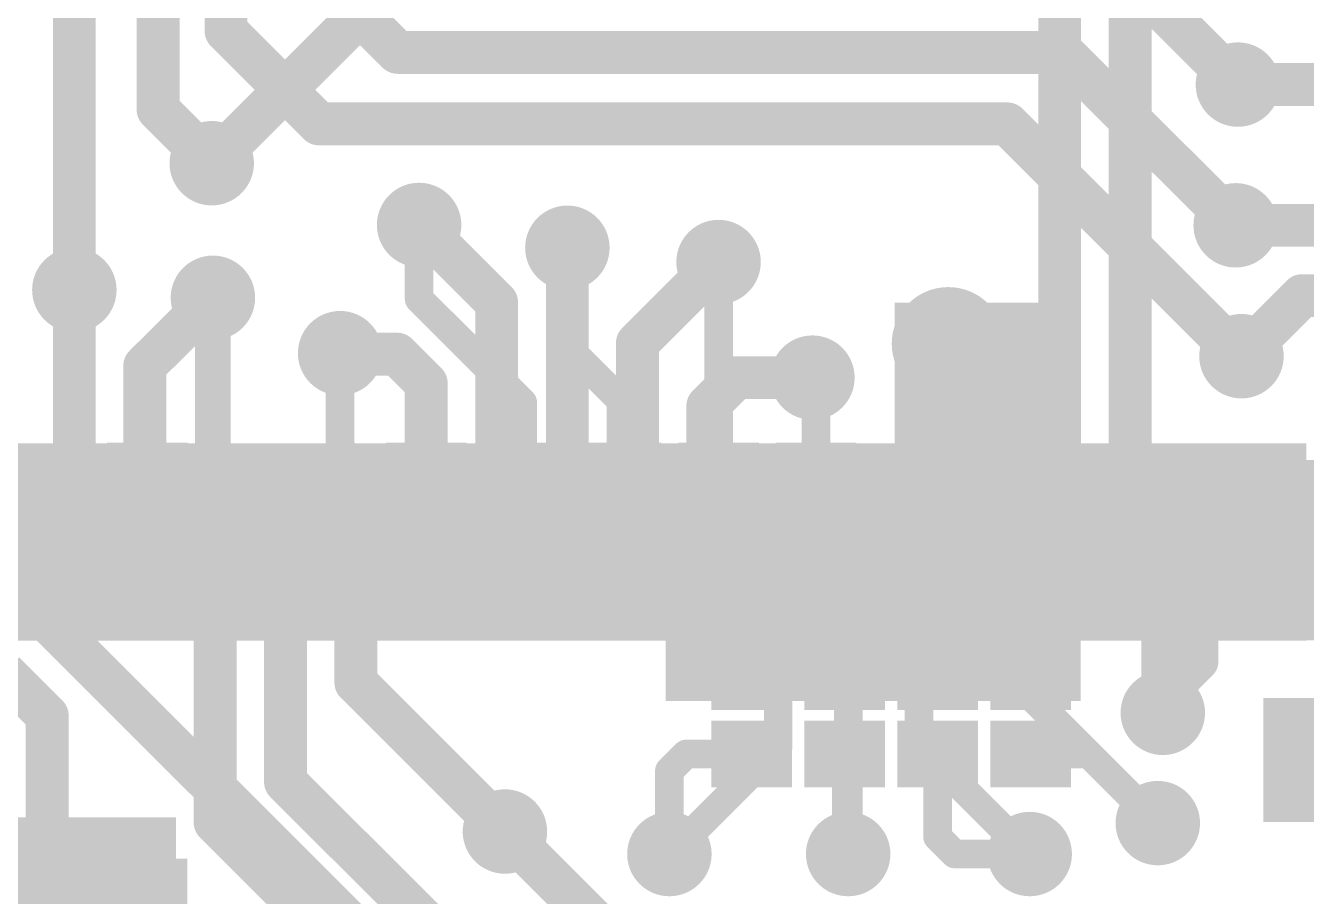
# Model space of a CAD drawing. Header units: millimetres. Extents: x -1.41 to 1.35, y -0.13 to 2.68.
# Drawn here: x -0.1061 to 0.2522, y 0.7319 to 0.9755 of the extents above; entities that cross this region are included whole.
import ezdxf

# ---------------------------------------------------------------- set-up
doc = ezdxf.new("R2010")
doc.units = ezdxf.units.MM
doc.header["$MEASUREMENT"] = 0
for name, color, linetype in [('BottomLayer', 5, 'Continuous'), ('BottomPaste', 16, 'Continuous'), ('BottomSolder', 6, 'Continuous'), ('Mechanical2', 216, 'Continuous'), ('TopLayer', 1, 'Continuous'), ('TopPaste', 8, 'Continuous'), ('TopSolder', 216, 'Continuous'), ('ViaHoleLayer', 16, 'Continuous')]:
    doc.layers.add(name, color=color, linetype=linetype)

# ---------------------------------------------------------------- blocks, each defined once
blk = doc.blocks.new('LQFP_100_6')
at = {"layer": 'TopLayer'}
for points in [[(-0.0925197, -0.28149605), (-0.0925197, -0.32874015), (-0.1043307, -0.32874015), (-0.1043307, -0.28149605)], [(-0.0728347, -0.28149605), (-0.0728347, -0.32874015), (-0.0846457, -0.32874015), (-0.0846457, -0.28149605)], [(-0.0531496, -0.28149605), (-0.0531496, -0.32874015), (-0.0649606, -0.32874015), (-0.0649606, -0.28149605)], [(-0.0334646, -0.28149605), (-0.0334646, -0.32874015), (-0.04527560000000001, -0.32874015), (-0.04527559999999999, -0.28149605)], [(-0.01377959999999999, -0.28149605), (-0.01377960000000001, -0.32874015), (-0.02559060000000001, -0.32874015), (-0.02559059999999999, -0.28149605)], [(0.005905500000000004, -0.28149605), (0.005905499999999996, -0.32874015), (-0.005905500000000004, -0.32874015), (-0.005905499999999996, -0.28149605)], [(0.02559050000000001, -0.28149605), (0.0255905, -0.32874015), (0.01377949999999999, -0.32874015), (0.01377950000000001, -0.28149605)], [(0.04527560000000001, -0.28149605), (0.04527559999999999, -0.32874015), (0.0334646, -0.32874015), (0.0334646, -0.28149605)], [(0.0649606, -0.28149605), (0.0649606, -0.32874015), (0.0531496, -0.32874015), (0.0531496, -0.28149605)], [(0.0846456, -0.28149605), (0.0846456, -0.32874015), (0.0728346, -0.32874015), (0.0728346, -0.28149605)], [(0.1043307, -0.28149605), (0.1043307, -0.32874015), (0.0925197, -0.32874015), (0.0925197, -0.28149605)], [(0.1240157, -0.28149605), (0.1240157, -0.32874015), (0.1122047, -0.32874015), (0.1122047, -0.28149605)], [(0.1437008, -0.28149605), (0.1437008, -0.32874015), (0.1318898, -0.32874015), (0.1318898, -0.28149605)], [(0.1633858, -0.28149605), (0.1633858, -0.32874015), (0.1515748, -0.32874015), (0.1515748, -0.28149605)], [(0.1830708, -0.28149605), (0.1830708, -0.32874015), (0.1712598, -0.32874015), (0.1712598, -0.28149605)], [(0.2027558, -0.28149605), (0.2027558, -0.32874015), (0.1909448, -0.32874015), (0.1909448, -0.28149605)], [(0.2224409, -0.28149605), (0.2224409, -0.32874015), (0.2106299, -0.32874015), (0.2106299, -0.28149605)], [(0.242126, -0.28149605), (0.242126, -0.32874015), (0.230315, -0.32874015), (0.230315, -0.28149605)]]:
    blk.add_hatch(color=1, dxfattribs=at).paths.add_polyline_path(points)
at = {"layer": 'TopPaste'}
for points in [[(-0.0925197, -0.28149605), (-0.0925197, -0.32874015), (-0.1043307, -0.32874015), (-0.1043307, -0.28149605)], [(-0.0728347, -0.28149605), (-0.0728347, -0.32874015), (-0.0846457, -0.32874015), (-0.0846457, -0.28149605)], [(-0.0531496, -0.28149605), (-0.0531496, -0.32874015), (-0.0649606, -0.32874015), (-0.0649606, -0.28149605)], [(-0.0334646, -0.28149605), (-0.0334646, -0.32874015), (-0.04527560000000001, -0.32874015), (-0.04527559999999999, -0.28149605)], [(-0.01377959999999999, -0.28149605), (-0.01377960000000001, -0.32874015), (-0.02559060000000001, -0.32874015), (-0.02559059999999999, -0.28149605)], [(0.005905500000000004, -0.28149605), (0.005905499999999996, -0.32874015), (-0.005905500000000004, -0.32874015), (-0.005905499999999996, -0.28149605)], [(0.02559050000000001, -0.28149605), (0.0255905, -0.32874015), (0.01377949999999999, -0.32874015), (0.01377950000000001, -0.28149605)], [(0.04527560000000001, -0.28149605), (0.04527559999999999, -0.32874015), (0.0334646, -0.32874015), (0.0334646, -0.28149605)], [(0.0649606, -0.28149605), (0.0649606, -0.32874015), (0.0531496, -0.32874015), (0.0531496, -0.28149605)], [(0.0846456, -0.28149605), (0.0846456, -0.32874015), (0.0728346, -0.32874015), (0.0728346, -0.28149605)], [(0.1043307, -0.28149605), (0.1043307, -0.32874015), (0.0925197, -0.32874015), (0.0925197, -0.28149605)], [(0.1240157, -0.28149605), (0.1240157, -0.32874015), (0.1122047, -0.32874015), (0.1122047, -0.28149605)], [(0.1437008, -0.28149605), (0.1437008, -0.32874015), (0.1318898, -0.32874015), (0.1318898, -0.28149605)], [(0.1633858, -0.28149605), (0.1633858, -0.32874015), (0.1515748, -0.32874015), (0.1515748, -0.28149605)], [(0.1830708, -0.28149605), (0.1830708, -0.32874015), (0.1712598, -0.32874015), (0.1712598, -0.28149605)], [(0.2027558, -0.28149605), (0.2027558, -0.32874015), (0.1909448, -0.32874015), (0.1909448, -0.28149605)], [(0.2224409, -0.28149605), (0.2224409, -0.32874015), (0.2106299, -0.32874015), (0.2106299, -0.28149605)], [(0.242126, -0.28149605), (0.242126, -0.32874015), (0.230315, -0.32874015), (0.230315, -0.28149605)]]:
    blk.add_hatch(color=8, dxfattribs=at).paths.add_polyline_path(points)
at = {"layer": 'TopSolder'}
for points in [[(-0.1082048, -0.27749605), (-0.1082048, -0.33274015), (-0.1280158, -0.33274015), (-0.1280158, -0.27749605)], [(-0.0885197, -0.27749605), (-0.0885197, -0.33274015), (-0.1083307, -0.33274015), (-0.1083307, -0.27749605)], [(-0.0688347, -0.27749605), (-0.0688347, -0.33274015), (-0.0886457, -0.33274015), (-0.0886457, -0.27749605)], [(-0.04914959999999999, -0.27749605), (-0.04914960000000001, -0.33274015), (-0.0689606, -0.33274015), (-0.0689606, -0.27749605)], [(-0.02946459999999999, -0.27749605), (-0.02946460000000001, -0.33274015), (-0.0492756, -0.33274015), (-0.0492756, -0.27749605)], [(-0.009779599999999996, -0.27749605), (-0.009779600000000005, -0.33274015), (-0.02959060000000001, -0.33274015), (-0.02959059999999999, -0.27749605)], [(0.009905500000000005, -0.27749605), (0.009905499999999996, -0.33274015), (-0.009905500000000005, -0.33274015), (-0.009905499999999996, -0.27749605)], [(0.02959050000000001, -0.27749605), (0.0295905, -0.33274015), (0.009779499999999995, -0.33274015), (0.009779500000000005, -0.27749605)], [(0.0492756, -0.27749605), (0.0492756, -0.33274015), (0.02946459999999999, -0.33274015), (0.02946460000000001, -0.27749605)], [(0.0689606, -0.27749605), (0.0689606, -0.33274015), (0.04914959999999999, -0.33274015), (0.04914960000000001, -0.27749605)], [(0.0886456, -0.27749605), (0.0886456, -0.33274015), (0.0688346, -0.33274015), (0.0688346, -0.27749605)], [(0.1083307, -0.27749605), (0.1083307, -0.33274015), (0.0885197, -0.33274015), (0.0885197, -0.27749605)], [(0.1280157, -0.27749605), (0.1280157, -0.33274015), (0.1082047, -0.33274015), (0.1082047, -0.27749605)], [(0.1477008, -0.27749605), (0.1477008, -0.33274015), (0.1278898, -0.33274015), (0.1278898, -0.27749605)], [(0.1673858, -0.27749605), (0.1673858, -0.33274015), (0.1475748, -0.33274015), (0.1475748, -0.27749605)], [(0.1870708, -0.27749605), (0.1870708, -0.33274015), (0.1672598, -0.33274015), (0.1672598, -0.27749605)], [(0.2067558, -0.27749605), (0.2067558, -0.33274015), (0.1869448, -0.33274015), (0.1869448, -0.27749605)], [(0.2264409, -0.27749605), (0.2264409, -0.33274015), (0.2066299, -0.33274015), (0.2066299, -0.27749605)], [(0.246126, -0.27749605), (0.246126, -0.33274015), (0.226315, -0.33274015), (0.226315, -0.27749605)]]:
    blk.add_hatch(color=216, dxfattribs=at).paths.add_polyline_path(points)
blk = doc.blocks.new('CAP_CASE_A_B_9')
at = {"layer": 'BottomLayer'}
for points in [[(-0.07421255, 0.0234252), (-0.03248025, 0.0234252), (-0.03248025, -0.0234252), (-0.07421255, -0.0234252)], [(-0.07421255, 0.0234252), (-0.03248025, 0.0234252), (-0.03248025, -0.0234252), (-0.07421255, -0.0234252)], [(0.03248035, 0.0234252), (0.07421265, 0.0234252), (0.07421265, -0.0234252), (0.03248035, -0.0234252)]]:
    blk.add_hatch(color=5, dxfattribs=at).paths.add_polyline_path(points)
at = {"layer": 'BottomPaste'}
for points in [[(-0.07421255, 0.0234252), (-0.03248025, 0.0234252), (-0.03248025, -0.0234252), (-0.07421255, -0.0234252)], [(-0.07421255, 0.0234252), (-0.03248025, 0.0234252), (-0.03248025, -0.0234252), (-0.07421255, -0.0234252)], [(0.03248035, 0.0234252), (0.07421265, 0.0234252), (0.07421265, -0.0234252), (0.03248035, -0.0234252)]]:
    blk.add_hatch(color=16, dxfattribs=at).paths.add_polyline_path(points)
at = {"layer": 'BottomSolder'}
for points in [[(-0.07821255, 0.0274252), (-0.02848025, 0.0274252), (-0.02848025, -0.0274252), (-0.07821255, -0.0274252)], [(-0.07821255, 0.0274252), (-0.02848025, 0.0274252), (-0.02848025, -0.0274252), (-0.07821255, -0.0274252)], [(0.02848035, 0.0274252), (0.07821265, 0.0274252), (0.07821265, -0.0274252), (0.02848035, -0.0274252)]]:
    blk.add_hatch(color=6, dxfattribs=at).paths.add_polyline_path(points)
blk = doc.blocks.new('R___0201_B_25')
at = {"layer": 'BottomLayer'}
for points in [[(-0.01614165, 0.00728345), (-0.00551175, 0.00728345), (-0.00551175, -0.00728345), (-0.01614165, -0.00728345)], [(0.00551185, 0.00728345), (0.01614175, 0.00728345), (0.01614175, -0.00728345), (0.00551185, -0.00728345)]]:
    blk.add_hatch(color=5, dxfattribs=at).paths.add_polyline_path(points)
at = {"layer": 'BottomPaste'}
for points in [[(-0.01614165, 0.00728345), (-0.00551175, 0.00728345), (-0.00551175, -0.00728345), (-0.01614165, -0.00728345)], [(0.00551185, 0.00728345), (0.01614175, 0.00728345), (0.01614175, -0.00728345), (0.00551185, -0.00728345)]]:
    blk.add_hatch(color=16, dxfattribs=at).paths.add_polyline_path(points)
at = {"layer": 'BottomSolder'}
for points in [[(-0.02014165, 0.01128345), (-0.00151175, 0.01128345), (-0.00151175, -0.01128345), (-0.02014165, -0.01128345)], [(0.00151185, 0.01128345), (0.02014175, 0.01128345), (0.02014175, -0.01128345), (0.00151185, -0.01128345)]]:
    blk.add_hatch(color=6, dxfattribs=at).paths.add_polyline_path(points)
blk = doc.blocks.new('R___0201_B_27')
at = {"layer": 'BottomLayer'}
for points in [[(-0.01614165, 0.00728345), (-0.00551175, 0.00728345), (-0.00551175, -0.00728345), (-0.01614165, -0.00728345)], [(0.00551185, 0.00728345), (0.01614175, 0.00728345), (0.01614175, -0.00728345), (0.00551185, -0.00728345)]]:
    blk.add_hatch(color=5, dxfattribs=at).paths.add_polyline_path(points)
at = {"layer": 'BottomPaste'}
for points in [[(-0.01614165, 0.00728345), (-0.00551175, 0.00728345), (-0.00551175, -0.00728345), (-0.01614165, -0.00728345)], [(0.00551185, 0.00728345), (0.01614175, 0.00728345), (0.01614175, -0.00728345), (0.00551185, -0.00728345)]]:
    blk.add_hatch(color=16, dxfattribs=at).paths.add_polyline_path(points)
at = {"layer": 'BottomSolder'}
for points in [[(-0.02014165, 0.01128345), (-0.00151175, 0.01128345), (-0.00151175, -0.01128345), (-0.02014165, -0.01128345)], [(0.00151185, 0.01128345), (0.02014175, 0.01128345), (0.02014175, -0.01128345), (0.00151185, -0.01128345)]]:
    blk.add_hatch(color=6, dxfattribs=at).paths.add_polyline_path(points)
blk = doc.blocks.new('R___0201_B_29')
at = {"layer": 'BottomLayer'}
for points in [[(-0.01614165, 0.00728345), (-0.00551175, 0.00728345), (-0.00551175, -0.00728345), (-0.01614165, -0.00728345)], [(0.00551185, 0.00728345), (0.01614175, 0.00728345), (0.01614175, -0.00728345), (0.00551185, -0.00728345)]]:
    blk.add_hatch(color=5, dxfattribs=at).paths.add_polyline_path(points)
at = {"layer": 'BottomPaste'}
for points in [[(-0.01614165, 0.00728345), (-0.00551175, 0.00728345), (-0.00551175, -0.00728345), (-0.01614165, -0.00728345)], [(0.00551185, 0.00728345), (0.01614175, 0.00728345), (0.01614175, -0.00728345), (0.00551185, -0.00728345)]]:
    blk.add_hatch(color=16, dxfattribs=at).paths.add_polyline_path(points)
at = {"layer": 'BottomSolder'}
for points in [[(-0.02014165, 0.01128345), (-0.00151175, 0.01128345), (-0.00151175, -0.01128345), (-0.02014165, -0.01128345)], [(0.00151185, 0.01128345), (0.02014175, 0.01128345), (0.02014175, -0.01128345), (0.00151185, -0.01128345)]]:
    blk.add_hatch(color=6, dxfattribs=at).paths.add_polyline_path(points)
blk = doc.blocks.new('R___0201_B_30')
at = {"layer": 'BottomLayer'}
for points in [[(-0.01614165, 0.00728345), (-0.00551175, 0.00728345), (-0.00551175, -0.00728345), (-0.01614165, -0.00728345)], [(0.00551185, 0.00728345), (0.01614175, 0.00728345), (0.01614175, -0.00728345), (0.00551185, -0.00728345)]]:
    blk.add_hatch(color=5, dxfattribs=at).paths.add_polyline_path(points)
at = {"layer": 'BottomPaste'}
for points in [[(-0.01614165, 0.00728345), (-0.00551175, 0.00728345), (-0.00551175, -0.00728345), (-0.01614165, -0.00728345)], [(0.00551185, 0.00728345), (0.01614175, 0.00728345), (0.01614175, -0.00728345), (0.00551185, -0.00728345)]]:
    blk.add_hatch(color=16, dxfattribs=at).paths.add_polyline_path(points)
at = {"layer": 'BottomSolder'}
for points in [[(-0.02014165, 0.01128345), (-0.00151175, 0.01128345), (-0.00151175, -0.01128345), (-0.02014165, -0.01128345)], [(0.00151185, 0.01128345), (0.02014175, 0.01128345), (0.02014175, -0.01128345), (0.00151185, -0.01128345)]]:
    blk.add_hatch(color=6, dxfattribs=at).paths.add_polyline_path(points)
blk = doc.blocks.new('R___0201_B_31')
at = {"layer": 'BottomLayer'}
for points in [[(-0.01614165, 0.00728345), (-0.00551175, 0.00728345), (-0.00551175, -0.00728345), (-0.01614165, -0.00728345)], [(0.00551185, 0.00728345), (0.01614175, 0.00728345), (0.01614175, -0.00728345), (0.00551185, -0.00728345)]]:
    blk.add_hatch(color=5, dxfattribs=at).paths.add_polyline_path(points)
at = {"layer": 'BottomPaste'}
for points in [[(-0.01614165, 0.00728345), (-0.00551175, 0.00728345), (-0.00551175, -0.00728345), (-0.01614165, -0.00728345)], [(0.00551185, 0.00728345), (0.01614175, 0.00728345), (0.01614175, -0.00728345), (0.00551185, -0.00728345)]]:
    blk.add_hatch(color=16, dxfattribs=at).paths.add_polyline_path(points)
at = {"layer": 'BottomSolder'}
for points in [[(-0.02014165, 0.01128345), (-0.00151175, 0.01128345), (-0.00151175, -0.01128345), (-0.02014165, -0.01128345)], [(0.00151185, 0.01128345), (0.02014175, 0.01128345), (0.02014175, -0.01128345), (0.00151185, -0.01128345)]]:
    blk.add_hatch(color=6, dxfattribs=at).paths.add_polyline_path(points)
blk = doc.blocks.new('R___0201_B_33')
at = {"layer": 'BottomLayer'}
for points in [[(-0.01614165, 0.00728345), (-0.00551175, 0.00728345), (-0.00551175, -0.00728345), (-0.01614165, -0.00728345)], [(0.00551185, 0.00728345), (0.01614175, 0.00728345), (0.01614175, -0.00728345), (0.00551185, -0.00728345)]]:
    blk.add_hatch(color=5, dxfattribs=at).paths.add_polyline_path(points)
at = {"layer": 'BottomPaste'}
for points in [[(-0.01614165, 0.00728345), (-0.00551175, 0.00728345), (-0.00551175, -0.00728345), (-0.01614165, -0.00728345)], [(0.00551185, 0.00728345), (0.01614175, 0.00728345), (0.01614175, -0.00728345), (0.00551185, -0.00728345)]]:
    blk.add_hatch(color=16, dxfattribs=at).paths.add_polyline_path(points)
at = {"layer": 'BottomSolder'}
for points in [[(-0.02014165, 0.01128345), (-0.00151175, 0.01128345), (-0.00151175, -0.01128345), (-0.02014165, -0.01128345)], [(0.00151185, 0.01128345), (0.02014175, 0.01128345), (0.02014175, -0.01128345), (0.00151185, -0.01128345)]]:
    blk.add_hatch(color=6, dxfattribs=at).paths.add_polyline_path(points)
blk = doc.blocks.new('R___0201_B_34')
at = {"layer": 'BottomLayer'}
for points in [[(-0.01614165, 0.00728345), (-0.00551175, 0.00728345), (-0.00551175, -0.00728345), (-0.01614165, -0.00728345)], [(0.00551185, 0.00728345), (0.01614175, 0.00728345), (0.01614175, -0.00728345), (0.00551185, -0.00728345)]]:
    blk.add_hatch(color=5, dxfattribs=at).paths.add_polyline_path(points)
at = {"layer": 'BottomPaste'}
for points in [[(-0.01614165, 0.00728345), (-0.00551175, 0.00728345), (-0.00551175, -0.00728345), (-0.01614165, -0.00728345)], [(0.00551185, 0.00728345), (0.01614175, 0.00728345), (0.01614175, -0.00728345), (0.00551185, -0.00728345)]]:
    blk.add_hatch(color=16, dxfattribs=at).paths.add_polyline_path(points)
at = {"layer": 'BottomSolder'}
for points in [[(-0.02014165, 0.01128345), (-0.00151175, 0.01128345), (-0.00151175, -0.01128345), (-0.02014165, -0.01128345)], [(0.00151185, 0.01128345), (0.02014175, 0.01128345), (0.02014175, -0.01128345), (0.00151185, -0.01128345)]]:
    blk.add_hatch(color=6, dxfattribs=at).paths.add_polyline_path(points)
blk = doc.blocks.new('R___0201_B_36')
at = {"layer": 'BottomLayer'}
for points in [[(-0.01614165, 0.00728345), (-0.00551175, 0.00728345), (-0.00551175, -0.00728345), (-0.01614165, -0.00728345)], [(0.00551185, 0.00728345), (0.01614175, 0.00728345), (0.01614175, -0.00728345), (0.00551185, -0.00728345)]]:
    blk.add_hatch(color=5, dxfattribs=at).paths.add_polyline_path(points)
at = {"layer": 'BottomPaste'}
for points in [[(-0.01614165, 0.00728345), (-0.00551175, 0.00728345), (-0.00551175, -0.00728345), (-0.01614165, -0.00728345)], [(0.00551185, 0.00728345), (0.01614175, 0.00728345), (0.01614175, -0.00728345), (0.00551185, -0.00728345)]]:
    blk.add_hatch(color=16, dxfattribs=at).paths.add_polyline_path(points)
at = {"layer": 'BottomSolder'}
for points in [[(-0.02014165, 0.01128345), (-0.00151175, 0.01128345), (-0.00151175, -0.01128345), (-0.02014165, -0.01128345)], [(0.00151185, 0.01128345), (0.02014175, 0.01128345), (0.02014175, -0.01128345), (0.00151185, -0.01128345)]]:
    blk.add_hatch(color=6, dxfattribs=at).paths.add_polyline_path(points)
blk = doc.blocks.new('R___0201_B_38')
at = {"layer": 'BottomLayer'}
for points in [[(-0.01614165, 0.00728345), (-0.00551175, 0.00728345), (-0.00551175, -0.00728345), (-0.01614165, -0.00728345)], [(0.00551185, 0.00728345), (0.01614175, 0.00728345), (0.01614175, -0.00728345), (0.00551185, -0.00728345)]]:
    blk.add_hatch(color=5, dxfattribs=at).paths.add_polyline_path(points)
at = {"layer": 'BottomPaste'}
for points in [[(-0.01614165, 0.00728345), (-0.00551175, 0.00728345), (-0.00551175, -0.00728345), (-0.01614165, -0.00728345)], [(0.00551185, 0.00728345), (0.01614175, 0.00728345), (0.01614175, -0.00728345), (0.00551185, -0.00728345)]]:
    blk.add_hatch(color=16, dxfattribs=at).paths.add_polyline_path(points)
at = {"layer": 'BottomSolder'}
for points in [[(-0.02014165, 0.01128345), (-0.00151175, 0.01128345), (-0.00151175, -0.01128345), (-0.02014165, -0.01128345)], [(0.00151185, 0.01128345), (0.02014175, 0.01128345), (0.02014175, -0.01128345), (0.00151185, -0.01128345)]]:
    blk.add_hatch(color=6, dxfattribs=at).paths.add_polyline_path(points)
blk = doc.blocks.new('R___0201_B_54')
at = {"layer": 'BottomLayer'}
for points in [[(-0.01614165, 0.00728345), (-0.00551175, 0.00728345), (-0.00551175, -0.00728345), (-0.01614165, -0.00728345)], [(0.00551185, 0.00728345), (0.01614175, 0.00728345), (0.01614175, -0.00728345), (0.00551185, -0.00728345)]]:
    blk.add_hatch(color=5, dxfattribs=at).paths.add_polyline_path(points)
at = {"layer": 'BottomPaste'}
for points in [[(-0.01614165, 0.00728345), (-0.00551175, 0.00728345), (-0.00551175, -0.00728345), (-0.01614165, -0.00728345)], [(0.00551185, 0.00728345), (0.01614175, 0.00728345), (0.01614175, -0.00728345), (0.00551185, -0.00728345)]]:
    blk.add_hatch(color=16, dxfattribs=at).paths.add_polyline_path(points)
at = {"layer": 'BottomSolder'}
for points in [[(-0.02014165, 0.01128345), (-0.00151175, 0.01128345), (-0.00151175, -0.01128345), (-0.02014165, -0.01128345)], [(0.00151185, 0.01128345), (0.02014175, 0.01128345), (0.02014175, -0.01128345), (0.00151185, -0.01128345)]]:
    blk.add_hatch(color=6, dxfattribs=at).paths.add_polyline_path(points)
blk = doc.blocks.new('C___0603_B_102')
at = {"layer": 'BottomLayer'}
for points in [[(-0.045, -0.0175), (-0.045, 0.0175), (-0.015, 0.0175), (-0.015, -0.0175)], [(0.015, -0.0175), (0.015, 0.0175), (0.045, 0.0175), (0.045, -0.0175)]]:
    blk.add_hatch(color=5, dxfattribs=at).paths.add_polyline_path(points)
at = {"layer": 'BottomPaste'}
for points in [[(-0.045, -0.0175), (-0.045, 0.0175), (-0.015, 0.0175), (-0.015, -0.0175)], [(0.015, -0.0175), (0.015, 0.0175), (0.045, 0.0175), (0.045, -0.0175)]]:
    blk.add_hatch(color=16, dxfattribs=at).paths.add_polyline_path(points)
at = {"layer": 'BottomSolder'}
for points in [[(-0.0473622, -0.0198622), (-0.0473622, 0.0198622), (-0.0126378, 0.0198622), (-0.0126378, -0.0198622)], [(0.0126378, -0.0198622), (0.0126378, 0.0198622), (0.0473622, 0.0198622), (0.0473622, -0.0198622)]]:
    blk.add_hatch(color=6, dxfattribs=at).paths.add_polyline_path(points)
blk = doc.blocks.new('C__0603_B_110')
at = {"layer": 'BottomLayer'}
for points in [[(-0.045, -0.0175), (-0.045, 0.0175), (-0.015, 0.0175), (-0.015, -0.0175)], [(0.015, -0.0175), (0.015, 0.0175), (0.045, 0.0175), (0.045, -0.0175)]]:
    blk.add_hatch(color=5, dxfattribs=at).paths.add_polyline_path(points)
at = {"layer": 'BottomPaste'}
for points in [[(-0.045, -0.0175), (-0.045, 0.0175), (-0.015, 0.0175), (-0.015, -0.0175)], [(0.015, -0.0175), (0.015, 0.0175), (0.045, 0.0175), (0.045, -0.0175)]]:
    blk.add_hatch(color=16, dxfattribs=at).paths.add_polyline_path(points)
at = {"layer": 'BottomSolder'}
for points in [[(-0.0473622, -0.0198622), (-0.0473622, 0.0198622), (-0.0126378, 0.0198622), (-0.0126378, -0.0198622)], [(0.0126378, -0.0198622), (0.0126378, 0.0198622), (0.0473622, 0.0198622), (0.0473622, -0.0198622)]]:
    blk.add_hatch(color=6, dxfattribs=at).paths.add_polyline_path(points)

msp = doc.modelspace()

# ---------------------------------------------------------------- hatches: boundary and pattern name
at = {"layer": 'BottomLayer'}
h = msp.add_hatch(color=5, dxfattribs=at)
edge = h.paths.add_edge_path()
edge.add_arc((0.233, 0.959), 0.011811, 0, 360)
h = msp.add_hatch(color=5, dxfattribs=at)
edge = h.paths.add_edge_path()
edge.add_arc((-0.054, 0.937), 0.011811, 0, 360)
h = msp.add_hatch(color=5, dxfattribs=at)
edge = h.paths.add_edge_path()
edge.add_arc((0.004, 0.9197173), 0.011811, 0, 360)
h = msp.add_hatch(color=5, dxfattribs=at)
edge = h.paths.add_edge_path()
edge.add_arc((0.2323776, 0.9196224), 0.011811, 0, 360)
h = msp.add_hatch(color=5, dxfattribs=at)
edge = h.paths.add_edge_path()
edge.add_arc((0.0454646, 0.9133407), 0.011811, 0, 360)
h = msp.add_hatch(color=5, dxfattribs=at)
edge = h.paths.add_edge_path()
edge.add_arc((0.08775, 0.9093445), 0.011811, 0, 360)
h = msp.add_hatch(color=5, dxfattribs=at)
edge = h.paths.add_edge_path()
edge.add_arc((-0.0924252, 0.901528), 0.011811, 0, 360)
h = msp.add_hatch(color=5, dxfattribs=at)
edge = h.paths.add_edge_path()
edge.add_arc((-0.053676, 0.8993403), 0.011811, 0, 360)
h = msp.add_hatch(color=5, dxfattribs=at)
edge = h.paths.add_edge_path()
edge.add_arc((-0.0180921, 0.883846), 0.011811, 0, 360)
for points in [[(0.189, 0.786528), (0.189, 0.898), (0.137, 0.898), (0.137, 0.786528)], [(-0.082, 0.817), (0.162, 0.817), (0.162, 0.8337012), (-0.082, 0.8337012)], [(0.073, 0.786528), (0.153, 0.786528), (0.153, 0.822), (0.073, 0.822)], [(-0.146, 0.688), (-0.064, 0.688), (-0.064, 0.754), (-0.146, 0.754)]]:
    msp.add_hatch(color=5, dxfattribs=at).paths.add_polyline_path(points)
h = msp.add_hatch(color=5, dxfattribs=at)
edge = h.paths.add_edge_path()
edge.add_arc((0.152, 0.886528), 0.011811, 0, 360)
h = msp.add_hatch(color=5, dxfattribs=at)
edge = h.paths.add_edge_path()
edge.add_arc((0.234, 0.883), 0.011811, 0, 360)
h = msp.add_hatch(color=5, dxfattribs=at)
edge = h.paths.add_edge_path()
edge.add_arc((0.114, 0.877), 0.011811, 0, 360)
h = msp.add_hatch(color=5, dxfattribs=at)
edge = h.paths.add_edge_path()
edge.add_arc((0.212001, 0.7832133), 0.011811, 0, 360)
h = msp.add_hatch(color=5, dxfattribs=at)
edge = h.paths.add_edge_path()
edge.add_arc((0.210597, 0.7523577), 0.011811, 0, 360)
h = msp.add_hatch(color=5, dxfattribs=at)
edge = h.paths.add_edge_path()
edge.add_arc((0.028, 0.75), 0.011811, 0, 360)
h = msp.add_hatch(color=5, dxfattribs=at)
edge = h.paths.add_edge_path()
edge.add_arc((0.074, 0.7436994), 0.011811, 0, 360)
h = msp.add_hatch(color=5, dxfattribs=at)
edge = h.paths.add_edge_path()
edge.add_arc((0.124, 0.7436994), 0.011811, 0, 360)
h = msp.add_hatch(color=5, dxfattribs=at)
edge = h.paths.add_edge_path()
edge.add_arc((0.1747767, 0.7436994), 0.011811, 0, 360)
at = {"layer": 'BottomSolder'}
h = msp.add_hatch(color=6, dxfattribs=at)
edge = h.paths.add_edge_path()
edge.add_arc((0.233, 0.959), 0.0099055, 0, 360)
h = msp.add_hatch(color=6, dxfattribs=at)
edge = h.paths.add_edge_path()
edge.add_arc((-0.054, 0.937), 0.0099055, 0, 360)
h = msp.add_hatch(color=6, dxfattribs=at)
edge = h.paths.add_edge_path()
edge.add_arc((0.2323776, 0.9196224), 0.0099055, 0, 360)
h = msp.add_hatch(color=6, dxfattribs=at)
edge = h.paths.add_edge_path()
edge.add_arc((0.152, 0.886528), 0.015811, 0, 360)
h = msp.add_hatch(color=6, dxfattribs=at)
edge = h.paths.add_edge_path()
edge.add_arc((0.234, 0.883), 0.0099055, 0, 360)
at = {"layer": 'TopLayer'}
h = msp.add_hatch(color=1, dxfattribs=at)
edge = h.paths.add_edge_path()
edge.add_arc((0.233, 0.959), 0.011811, 0, 360)
h = msp.add_hatch(color=1, dxfattribs=at)
edge = h.paths.add_edge_path()
edge.add_arc((-0.054, 0.937), 0.011811, 0, 360)
h = msp.add_hatch(color=1, dxfattribs=at)
edge = h.paths.add_edge_path()
edge.add_arc((0.004, 0.9197173), 0.011811, 0, 360)
h = msp.add_hatch(color=1, dxfattribs=at)
edge = h.paths.add_edge_path()
edge.add_arc((0.2323776, 0.9196224), 0.011811, 0, 360)
h = msp.add_hatch(color=1, dxfattribs=at)
edge = h.paths.add_edge_path()
edge.add_arc((0.0454646, 0.9133407), 0.011811, 0, 360)
h = msp.add_hatch(color=1, dxfattribs=at)
edge = h.paths.add_edge_path()
edge.add_arc((0.08775, 0.9093445), 0.011811, 0, 360)
h = msp.add_hatch(color=1, dxfattribs=at)
edge = h.paths.add_edge_path()
edge.add_arc((-0.0924252, 0.901528), 0.011811, 0, 360)
h = msp.add_hatch(color=1, dxfattribs=at)
edge = h.paths.add_edge_path()
edge.add_arc((-0.053676, 0.8993403), 0.011811, 0, 360)
h = msp.add_hatch(color=1, dxfattribs=at)
edge = h.paths.add_edge_path()
edge.add_arc((-0.0180921, 0.883846), 0.011811, 0, 360)
h = msp.add_hatch(color=1, dxfattribs=at)
edge = h.paths.add_edge_path()
edge.add_arc((0.152, 0.886528), 0.011811, 0, 360)
h = msp.add_hatch(color=1, dxfattribs=at)
edge = h.paths.add_edge_path()
edge.add_arc((0.234, 0.883), 0.011811, 0, 360)
h = msp.add_hatch(color=1, dxfattribs=at)
edge = h.paths.add_edge_path()
edge.add_arc((0.114, 0.877), 0.011811, 0, 360)
msp.add_hatch(color=1, dxfattribs=at).paths.add_polyline_path([(0.312, 0.803528), (0.312, 0.8539216), (0.2362206, 0.8539216), (0.2362206, 0.803528)])
h = msp.add_hatch(color=1, dxfattribs=at)
edge = h.paths.add_edge_path()
edge.add_arc((0.212001, 0.7832133), 0.011811, 0, 360)
h = msp.add_hatch(color=1, dxfattribs=at)
edge = h.paths.add_edge_path()
edge.add_arc((0.210597, 0.7523577), 0.011811, 0, 360)
h = msp.add_hatch(color=1, dxfattribs=at)
edge = h.paths.add_edge_path()
edge.add_arc((0.028, 0.75), 0.011811, 0, 360)
h = msp.add_hatch(color=1, dxfattribs=at)
edge = h.paths.add_edge_path()
edge.add_arc((0.074, 0.7436994), 0.011811, 0, 360)
h = msp.add_hatch(color=1, dxfattribs=at)
edge = h.paths.add_edge_path()
edge.add_arc((0.124, 0.7436994), 0.011811, 0, 360)
h = msp.add_hatch(color=1, dxfattribs=at)
edge = h.paths.add_edge_path()
edge.add_arc((0.1747767, 0.7436994), 0.011811, 0, 360)
at = {"layer": 'TopSolder'}
h = msp.add_hatch(color=216, dxfattribs=at)
edge = h.paths.add_edge_path()
edge.add_arc((0.233, 0.959), 0.0099055, 0, 360)
h = msp.add_hatch(color=216, dxfattribs=at)
edge = h.paths.add_edge_path()
edge.add_arc((-0.054, 0.937), 0.0099055, 0, 360)
h = msp.add_hatch(color=216, dxfattribs=at)
edge = h.paths.add_edge_path()
edge.add_arc((0.2323776, 0.9196224), 0.0099055, 0, 360)
h = msp.add_hatch(color=216, dxfattribs=at)
edge = h.paths.add_edge_path()
edge.add_arc((0.152, 0.886528), 0.015811, 0, 360)
h = msp.add_hatch(color=216, dxfattribs=at)
edge = h.paths.add_edge_path()
edge.add_arc((0.234, 0.883), 0.0099055, 0, 360)
at = {"layer": 'ViaHoleLayer'}
h = msp.add_hatch(color=16, dxfattribs=at)
edge = h.paths.add_edge_path()
edge.add_arc((0.233, 0.959), 0.0059055, 0, 360)
h = msp.add_hatch(color=16, dxfattribs=at)
edge = h.paths.add_edge_path()
edge.add_arc((-0.054, 0.937), 0.0059055, 0, 360)
h = msp.add_hatch(color=16, dxfattribs=at)
edge = h.paths.add_edge_path()
edge.add_arc((0.004, 0.9197173), 0.0059055, 0, 360)
h = msp.add_hatch(color=16, dxfattribs=at)
edge = h.paths.add_edge_path()
edge.add_arc((0.2323776, 0.9196224), 0.0059055, 0, 360)
h = msp.add_hatch(color=16, dxfattribs=at)
edge = h.paths.add_edge_path()
edge.add_arc((0.0454646, 0.9133407), 0.0059055, 0, 360)
h = msp.add_hatch(color=16, dxfattribs=at)
edge = h.paths.add_edge_path()
edge.add_arc((0.08775, 0.9093445), 0.0059055, 0, 360)
h = msp.add_hatch(color=16, dxfattribs=at)
edge = h.paths.add_edge_path()
edge.add_arc((-0.0924252, 0.901528), 0.0059055, 0, 360)
h = msp.add_hatch(color=16, dxfattribs=at)
edge = h.paths.add_edge_path()
edge.add_arc((-0.053676, 0.8993403), 0.0059055, 0, 360)
h = msp.add_hatch(color=16, dxfattribs=at)
edge = h.paths.add_edge_path()
edge.add_arc((0.152, 0.886528), 0.0059055, 0, 360)
h = msp.add_hatch(color=16, dxfattribs=at)
edge = h.paths.add_edge_path()
edge.add_arc((-0.0180921, 0.883846), 0.0059055, 0, 360)
h = msp.add_hatch(color=16, dxfattribs=at)
edge = h.paths.add_edge_path()
edge.add_arc((0.234, 0.883), 0.0059055, 0, 360)
h = msp.add_hatch(color=16, dxfattribs=at)
edge = h.paths.add_edge_path()
edge.add_arc((0.114, 0.877), 0.0059055, 0, 360)
h = msp.add_hatch(color=16, dxfattribs=at)
edge = h.paths.add_edge_path()
edge.add_arc((0.212001, 0.7832133), 0.0059055, 0, 360)
h = msp.add_hatch(color=16, dxfattribs=at)
edge = h.paths.add_edge_path()
edge.add_arc((0.028, 0.75), 0.0059055, 0, 360)
h = msp.add_hatch(color=16, dxfattribs=at)
edge = h.paths.add_edge_path()
edge.add_arc((0.210597, 0.7523577), 0.0059055, 0, 360)
h = msp.add_hatch(color=16, dxfattribs=at)
edge = h.paths.add_edge_path()
edge.add_arc((0.074, 0.7436994), 0.0059055, 0, 360)
h = msp.add_hatch(color=16, dxfattribs=at)
edge = h.paths.add_edge_path()
edge.add_arc((0.124, 0.7436994), 0.0059055, 0, 360)
h = msp.add_hatch(color=16, dxfattribs=at)
edge = h.paths.add_edge_path()
edge.add_arc((0.1747767, 0.7436994), 0.0059055, 0, 360)

# ---------------------------------------------------------------- linework, layer by layer
at = {"layer": 'BottomLayer'}
for points, const_width in [([(-0.069, 0.952), (-0.069, 1.103)], 0.012), ([(-0.0924252, 0.901528), (-0.0924252, 1.0844252)], 0.012), ([(-0.05, 0.974), (-0.05, 1.073)], 0.012), ([(0.196, 0.996), (0.233, 0.959)], 0.012), ([(-0.017, 0.983), (-0.002, 0.968)], 0.012), ([(-0.05, 0.974), (-0.024, 0.948)], 0.012), ([(-0.002, 0.968), (0.184, 0.968)], 0.012), ([(0.184, 0.968), (0.2323776, 0.9196224)], 0.012), ([(-0.069, 0.952), (-0.054, 0.937)], 0.012), ([(-0.024, 0.948), (0.168528, 0.948)], 0.012), ([(0.168528, 0.948), (0.234, 0.882528)], 0.012), ([(0.004, 0.899), (0.004, 0.9197173)], 0.008), ([(0.0454646, 0.8855354), (0.0454646, 0.9133407)], 0.008), ([(0.08775, 0.849528), (0.08775, 0.9093445)], 0.008), ([(-0.053676, 0.8557009), (-0.053676, 0.8993403)], 0.01), ([(0.004, 0.899), (0.033, 0.87)], 0.008), ([(0.0454646, 0.8855354), (0.0605, 0.8705)], 0.008), ([(-0.0180921, 0.8571704), (-0.0180921, 0.883846)], 0.008), ([(0.114, 0.877), (0.115, 0.876)], 0.008), ([(0.115, 0.849528), (0.115, 0.876)], 0.008), ([(0.0605, 0.849528), (0.0605, 0.8705)], 0.008), ([(0.033, 0.850843), (0.033, 0.87)], 0.008), ([(-0.0598489, 0.849528), (-0.053676, 0.8557009)], 0.01), ([(-0.0180921, 0.8571704), (-0.0104497, 0.849528)], 0.008), ([(-0.072, 0.849528), (-0.071685, 0.849843)], 0.01), ([(-0.072, 0.849528), (-0.0598489, 0.849528)], 0.01), ([(-0.0104497, 0.849528), (0.006, 0.849528)], 0.008), ([(0.033, 0.850843), (0.03325, 0.850593)], 0.008), ([(0.03325, 0.849528), (0.03325, 0.850593)], 0.008), ([(0.26, 0.83), (0.292189, 0.83)], 0.025), ([(-0.124, 0.8329999), (0.1949999, 0.514)], 0.012), ([(0.212, 0.835528), (0.216, 0.831528)], 0.01), ([(0.212001, 0.7832133), (0.212001, 0.831527)], 0.012), ([(0.212, 0.831528), (0.212001, 0.831527)], 0.01), ([(0.259, 0.771), (0.2915, 0.771)], 0.025), ([(0.074, 0.7670149), (0.0786863, 0.7717012)], 0.008), ([(0.0786863, 0.7717012), (0.097, 0.7717012)], 0.008), ([(0.123, 0.7717012), (0.1235, 0.7712012)], 0.008), ([(0.1235, 0.7441994), (0.1235, 0.7712012)], 0.008), ([(0.149, 0.748528), (0.149, 0.7717012)], 0.008), ([(0.175, 0.7717012), (0.1912535, 0.7717012)], 0.008), ([(0.1912535, 0.7717012), (0.210597, 0.7523577)], 0.008), ([(0.074, 0.7436994), (0.074, 0.7670149)], 0.008), ([(0.028, 0.75), (0.2009205, 0.5770795)], 0.012), ([(0.210597, 0.7466885), (0.210597, 0.7523577)], 0.008), ([(0.149, 0.748528), (0.1538286, 0.7436994)], 0.008), ([(0.1235, 0.7441994), (0.124, 0.7436994)], 0.008), ([(0.1538286, 0.7436994), (0.1747767, 0.7436994)], 0.008), ([(-0.132, 0.727028), (-0.086028, 0.727028)], 0.025), ([(-0.086028, 0.727028), (-0.075, 0.716)], 0.025)]:
    msp.add_lwpolyline(points, dxfattribs=dict(at, const_width=const_width))
for points, const_width in [([(-0.053, 0.974, 1), (-0.047, 0.974, 1)], 0.006), ([(-0.053, 0.974, 1), (-0.047, 0.974, 1)], 0.006), ([(-0.005, 0.968, 1), (0.001, 0.968, 1)], 0.006), ([(-0.005, 0.968, 1), (0.001, 0.968, 1)], 0.006), ([(0.181, 0.968, 1), (0.187, 0.968, 1)], 0.006), ([(0.181, 0.968, 1), (0.187, 0.968, 1)], 0.006), ([(0.23, 0.959, 1), (0.236, 0.959, 1)], 0.006), ([(-0.072, 0.952, 1), (-0.066, 0.952, 1)], 0.006), ([(-0.072, 0.952, 1), (-0.066, 0.952, 1)], 0.006), ([(-0.027, 0.948, 1), (-0.021, 0.948, 1)], 0.006), ([(-0.027, 0.948, 1), (-0.021, 0.948, 1)], 0.006), ([(0.165528, 0.948, 1), (0.171528, 0.948, 1)], 0.006), ([(0.165528, 0.948, 1), (0.171528, 0.948, 1)], 0.006), ([(-0.057, 0.937, 1), (-0.051, 0.937, 1)], 0.006), ([(0.2293776, 0.9196224, 1), (0.2353776, 0.9196224, 1)], 0.006), ([(0.002, 0.9197173, 1), (0.006, 0.9197173, 1)], 0.004), ([(0.0434646, 0.9133407, 1), (0.0474646, 0.9133407, 1)], 0.004), ([(0.08575, 0.9093445, 1), (0.08975, 0.9093445, 1)], 0.004), ([(-0.0954252, 0.901528, 1), (-0.0894252, 0.901528, 1)], 0.006), ([(-0.056176, 0.8993403, 1), (-0.051176, 0.8993403, 1)], 0.005), ([(0.002, 0.899, 1), (0.006, 0.899, 1)], 0.004), ([(0.002, 0.899, 1), (0.006, 0.899, 1)], 0.004), ([(0.0434646, 0.8855354, 1), (0.0474646, 0.8855354, 1)], 0.004), ([(0.0434646, 0.8855354, 1), (0.0474646, 0.8855354, 1)], 0.004), ([(0.231, 0.882528, 1), (0.237, 0.882528, 1)], 0.006), ([(-0.0200921, 0.883846, 1), (-0.0160921, 0.883846, 1)], 0.004), ([(0.112, 0.877, 1), (0.116, 0.877, 1)], 0.004), ([(0.113, 0.876, 1), (0.117, 0.876, 1)], 0.004), ([(0.113, 0.876, 1), (0.117, 0.876, 1)], 0.004), ([(0.0585, 0.8705, 1), (0.0625, 0.8705, 1)], 0.004), ([(0.0585, 0.8705, 1), (0.0625, 0.8705, 1)], 0.004), ([(0.031, 0.87, 1), (0.035, 0.87, 1)], 0.004), ([(0.031, 0.87, 1), (0.035, 0.87, 1)], 0.004), ([(-0.056176, 0.8557009, 1), (-0.051176, 0.8557009, 1)], 0.005), ([(-0.056176, 0.8557009, 1), (-0.051176, 0.8557009, 1)], 0.005), ([(-0.0200921, 0.8571704, 1), (-0.0160921, 0.8571704, 1)], 0.004), ([(-0.0200921, 0.8571704, 1), (-0.0160921, 0.8571704, 1)], 0.004), ([(-0.0745, 0.849528, 1), (-0.0695, 0.849528, 1)], 0.005), ([(-0.0745, 0.849528, 1), (-0.0695, 0.849528, 1)], 0.005), ([(-0.074185, 0.849843, 1), (-0.069185, 0.849843, 1)], 0.005), ([(-0.0623489, 0.849528, 1), (-0.0573489, 0.849528, 1)], 0.005), ([(-0.0623489, 0.849528, 1), (-0.0573489, 0.849528, 1)], 0.005), ([(-0.0124497, 0.849528, 1), (-0.0084497, 0.849528, 1)], 0.004), ([(-0.0124497, 0.849528, 1), (-0.0084497, 0.849528, 1)], 0.004), ([(0.004, 0.849528, 1), (0.008, 0.849528, 1)], 0.004), ([(0.031, 0.850843, 1), (0.035, 0.850843, 1)], 0.004), ([(0.031, 0.850843, 1), (0.035, 0.850843, 1)], 0.004), ([(0.03125, 0.850593, 1), (0.03525, 0.850593, 1)], 0.004), ([(0.03125, 0.850593, 1), (0.03525, 0.850593, 1)], 0.004), ([(0.03125, 0.849528, 1), (0.03525, 0.849528, 1)], 0.004), ([(0.0585, 0.849528, 1), (0.0625, 0.849528, 1)], 0.004), ([(0.08575, 0.849528, 1), (0.08975, 0.849528, 1)], 0.004), ([(0.113, 0.849528, 1), (0.117, 0.849528, 1)], 0.004), ([(0.25375, 0.83, 1), (0.26625, 0.83, 1)], 0.0125), ([(0.2095, 0.835528, 1), (0.2145, 0.835528, 1)], 0.005), ([(0.209001, 0.831527, 1), (0.215001, 0.831527, 1)], 0.006), ([(0.2095, 0.831528, 1), (0.2145, 0.831528, 1)], 0.005), ([(0.209501, 0.831527, 1), (0.214501, 0.831527, 1)], 0.005), ([(0.2135, 0.831528, 1), (0.2185, 0.831528, 1)], 0.005), ([(0.209001, 0.7832133, 1), (0.215001, 0.7832133, 1)], 0.006), ([(0.25275, 0.771, 1), (0.26525, 0.771, 1)], 0.0125), ([(0.0766863, 0.7717012, 1), (0.0806863, 0.7717012, 1)], 0.004), ([(0.0766863, 0.7717012, 1), (0.0806863, 0.7717012, 1)], 0.004), ([(0.095, 0.7717012, 1), (0.099, 0.7717012, 1)], 0.004), ([(0.121, 0.7717012, 1), (0.125, 0.7717012, 1)], 0.004), ([(0.1215, 0.7712012, 1), (0.1255, 0.7712012, 1)], 0.004), ([(0.1215, 0.7712012, 1), (0.1255, 0.7712012, 1)], 0.004), ([(0.147, 0.7717012, 1), (0.151, 0.7717012, 1)], 0.004), ([(0.173, 0.7717012, 1), (0.177, 0.7717012, 1)], 0.004), ([(0.1892535, 0.7717012, 1), (0.1932535, 0.7717012, 1)], 0.004), ([(0.1892535, 0.7717012, 1), (0.1932535, 0.7717012, 1)], 0.004), ([(0.072, 0.7670149, 1), (0.076, 0.7670149, 1)], 0.004), ([(0.072, 0.7670149, 1), (0.076, 0.7670149, 1)], 0.004), ([(0.025, 0.75, 1), (0.031, 0.75, 1)], 0.006), ([(0.208597, 0.7523577, 1), (0.212597, 0.7523577, 1)], 0.004), ([(0.208597, 0.7523577, 1), (0.212597, 0.7523577, 1)], 0.004), ([(0.147, 0.748528, 1), (0.151, 0.748528, 1)], 0.004), ([(0.147, 0.748528, 1), (0.151, 0.748528, 1)], 0.004), ([(0.208597, 0.7466885, 1), (0.212597, 0.7466885, 1)], 0.004), ([(0.072, 0.7436994, 1), (0.076, 0.7436994, 1)], 0.004), ([(0.1215, 0.7441994, 1), (0.1255, 0.7441994, 1)], 0.004), ([(0.1215, 0.7441994, 1), (0.1255, 0.7441994, 1)], 0.004), ([(0.122, 0.7436994, 1), (0.126, 0.7436994, 1)], 0.004), ([(0.1518286, 0.7436994, 1), (0.1558286, 0.7436994, 1)], 0.004), ([(0.1518286, 0.7436994, 1), (0.1558286, 0.7436994, 1)], 0.004), ([(0.1727767, 0.7436994, 1), (0.1767767, 0.7436994, 1)], 0.004), ([(-0.092278, 0.727028, 1), (-0.079778, 0.727028, 1)], 0.0125), ([(-0.092278, 0.727028, 1), (-0.079778, 0.727028, 1)], 0.0125)]:
    msp.add_lwpolyline(points, format="xyb", close=True, dxfattribs=dict(at, const_width=const_width))
at = {"layer": 'Mechanical2', "const_width": 0.015}
msp.add_lwpolyline([(1.3405997, 0.884327, -6.818912620243704), (1.3369463, 1.6869172)], format="xyb", dxfattribs=at)
at = {"layer": 'TopLayer'}
for points, const_width in [([(0.2028503, 0.8310398), (0.2028503, 1.0701498)], 0.012), ([(0.1831653, 0.8310398), (0.1831653, 1.0598347)], 0.012), ([(-0.054, 0.937), (0.005, 0.996)], 0.012), ([(0.233, 0.959), (0.2330037, 0.9589963)], 0.012), ([(0.2330037, 0.9589963), (0.3111143, 0.9589963)], 0.012), ([(0.004, 0.9197173), (0.025685, 0.8980323)], 0.012), ([(0.2323776, 0.9196224), (0.3111181, 0.9196224)], 0.012), ([(0.0454646, 0.8311343), (0.0454646, 0.9133407)], 0.012), ([(0.0650551, 0.8866496), (0.08775, 0.9093445)], 0.012), ([(-0.093, 0.901528), (-0.0924252, 0.9009532)], 0.012), ([(-0.0924252, 0.8310398), (-0.0924252, 0.9009532)], 0.012), ([(-0.0727402, 0.880276), (-0.053676, 0.8993402)], 0.012), ([(-0.053676, 0.8993402), (-0.053676, 0.8993403)], 0.012), ([(0.025685, 0.8310398), (0.025685, 0.8980323)], 0.012), ([(0.234, 0.883), (0.2509374, 0.8999374)], 0.012), ([(0.2509374, 0.8999374), (0.3111181, 0.8999374)], 0.012), ([(0.0650551, 0.8310398), (0.0650551, 0.8866496)], 0.012), ([(-0.0180921, 0.883846), (-0.0178266, 0.8835805)], 0.012), ([(-0.0178266, 0.8835805), (-0.0168266, 0.8825805)], 0.012), ([(-0.0178266, 0.8835805), (-0.0021986, 0.8835805)], 0.012), ([(-0.0021986, 0.8835805), (0.006, 0.8753819)], 0.012), ([(-0.0727402, 0.8310398), (-0.0727402, 0.880276)], 0.012), ([(0.006, 0.8310398), (0.006, 0.8753819)], 0.012), ([(0.0847401, 0.8690525), (0.0926876, 0.877)], 0.012), ([(0.0926876, 0.877), (0.114, 0.877)], 0.012), ([(0.0847401, 0.8310398), (0.0847401, 0.8690525)], 0.012), ([(-0.0530551, 0.7525831), (-0.0530551, 0.8310398)], 0.012), ([(-0.0333701, 0.7638981), (-0.0333701, 0.8310398)], 0.012), ([(-0.0136851, 0.7916851), (-0.0136851, 0.8310398)], 0.012), ([(0.0453701, 0.8310398), (0.0454646, 0.8311343)], 0.012), ([(0.1044252, 0.7737642), (0.1044252, 0.8310398)], 0.008), ([(0.1240551, 0.8309847), (0.1241102, 0.8310398)], 0.008), ([(0.1240551, 0.7435831), (0.1240551, 0.8309847)], 0.008), ([(0.1437953, 0.7743204), (0.1437953, 0.8310398)], 0.008), ([(0.1634803, 0.7994744), (0.1634803, 0.8310398)], 0.008), ([(0.2225354, 0.8310398), (0.2234409, 0.8301343)], 0.01), ([(0.2225354, 0.7974338), (0.2225354, 0.8310398)], 0.01), ([(0.1634803, 0.7994744), (0.210597, 0.7523577)], 0.008), ([(0.212001, 0.7868994), (0.2225354, 0.7974338)], 0.01), ([(-0.1121103, 0.7945083), (-0.1000003, 0.7823983)], 0.012), ([(-0.0136851, 0.7916851), (0.028, 0.75)], 0.012), ([(0.212001, 0.7832133), (0.212001, 0.7868994)], 0.01), ([(-0.1000003, 0.7635246), (-0.1000003, 0.7823983)], 0.012), ([(0.074, 0.743339), (0.1044252, 0.7737642)], 0.008), ([(0.1437953, 0.7743204), (0.1747767, 0.743339)], 0.008), ([(-0.1, 0.5081015), (-0.1, 0.7635246)], 0.012), ([(-0.0333701, 0.7638981), (0.0116396, 0.7188884)], 0.012), ([(-0.0530551, 0.7525831), (-0.0003604, 0.6998884)], 0.012), ([(0.124, 0.743528), (0.1240551, 0.7435831)], 0.008)]:
    msp.add_lwpolyline(points, dxfattribs=dict(at, const_width=const_width))
for points, const_width in [([(0.23, 0.959, 1), (0.236, 0.959, 1)], 0.006), ([(0.2300037, 0.9589963, 1), (0.2360037, 0.9589963, 1)], 0.006), ([(0.2300037, 0.9589963, 1), (0.2360037, 0.9589963, 1)], 0.006), ([(-0.057, 0.937, 1), (-0.051, 0.937, 1)], 0.006), ([(0.001, 0.9197173, 1), (0.007, 0.9197173, 1)], 0.006), ([(0.2293776, 0.9196224, 1), (0.2353776, 0.9196224, 1)], 0.006), ([(0.0424646, 0.9133407, 1), (0.0484646, 0.9133407, 1)], 0.006), ([(0.08475, 0.9093445, 1), (0.09075, 0.9093445, 1)], 0.006), ([(-0.096, 0.901528, 1), (-0.09, 0.901528, 1)], 0.006), ([(-0.0954252, 0.9009532, 1), (-0.0894252, 0.9009532, 1)], 0.006), ([(-0.0954252, 0.9009532, 1), (-0.0894252, 0.9009532, 1)], 0.006), ([(-0.056676, 0.8993403, 1), (-0.050676, 0.8993403, 1)], 0.006), ([(-0.056676, 0.8993402, 1), (-0.050676, 0.8993402, 1)], 0.006), ([(-0.056676, 0.8993402, 1), (-0.050676, 0.8993402, 1)], 0.006), ([(0.022685, 0.8980323, 1), (0.028685, 0.8980323, 1)], 0.006), ([(0.022685, 0.8980323, 1), (0.028685, 0.8980323, 1)], 0.006), ([(0.2479374, 0.8999374, 1), (0.2539374, 0.8999374, 1)], 0.006), ([(0.2479374, 0.8999374, 1), (0.2539374, 0.8999374, 1)], 0.006), ([(0.0620551, 0.8866496, 1), (0.0680551, 0.8866496, 1)], 0.006), ([(0.0620551, 0.8866496, 1), (0.0680551, 0.8866496, 1)], 0.006), ([(-0.0210921, 0.883846, 1), (-0.0150921, 0.883846, 1)], 0.006), ([(-0.0208266, 0.8835805, 1), (-0.0148266, 0.8835805, 1)], 0.006), ([(-0.0208266, 0.8835805, 1), (-0.0148266, 0.8835805, 1)], 0.006), ([(-0.0208266, 0.8835805, 1), (-0.0148266, 0.8835805, 1)], 0.006), ([(-0.0198266, 0.8825805, 1), (-0.0138266, 0.8825805, 1)], 0.006), ([(-0.0051986, 0.8835805, 1), (0.0008014, 0.8835805, 1)], 0.006), ([(-0.0051986, 0.8835805, 1), (0.0008014, 0.8835805, 1)], 0.006), ([(0.231, 0.883, 1), (0.237, 0.883, 1)], 0.006), ([(-0.0757402, 0.880276, 1), (-0.0697402, 0.880276, 1)], 0.006), ([(-0.0757402, 0.880276, 1), (-0.0697402, 0.880276, 1)], 0.006), ([(0.003, 0.8753819, 1), (0.009, 0.8753819, 1)], 0.006), ([(0.003, 0.8753819, 1), (0.009, 0.8753819, 1)], 0.006), ([(0.0896876, 0.877, 1), (0.0956876, 0.877, 1)], 0.006), ([(0.0896876, 0.877, 1), (0.0956876, 0.877, 1)], 0.006), ([(0.111, 0.877, 1), (0.117, 0.877, 1)], 0.006), ([(0.0817401, 0.8690525, 1), (0.0877401, 0.8690525, 1)], 0.006), ([(0.0817401, 0.8690525, 1), (0.0877401, 0.8690525, 1)], 0.006), ([(-0.0954252, 0.8310398, 1), (-0.0894252, 0.8310398, 1)], 0.006), ([(-0.0757402, 0.8310398, 1), (-0.0697402, 0.8310398, 1)], 0.006), ([(-0.0560551, 0.8310398, 1), (-0.0500551, 0.8310398, 1)], 0.006), ([(-0.0363701, 0.8310398, 1), (-0.0303701, 0.8310398, 1)], 0.006), ([(-0.0166851, 0.8310398, 1), (-0.0106851, 0.8310398, 1)], 0.006), ([(0.003, 0.8310398, 1), (0.009, 0.8310398, 1)], 0.006), ([(0.022685, 0.8310398, 1), (0.028685, 0.8310398, 1)], 0.006), ([(0.0423701, 0.8310398, 1), (0.0483701, 0.8310398, 1)], 0.006), ([(0.0424646, 0.8311343, 1), (0.0484646, 0.8311343, 1)], 0.006), ([(0.0424646, 0.8311343, 1), (0.0484646, 0.8311343, 1)], 0.006), ([(0.0620551, 0.8310398, 1), (0.0680551, 0.8310398, 1)], 0.006), ([(0.0817401, 0.8310398, 1), (0.0877401, 0.8310398, 1)], 0.006), ([(0.1024252, 0.8310398, 1), (0.1064252, 0.8310398, 1)], 0.004), ([(0.1220551, 0.8309847, 1), (0.1260551, 0.8309847, 1)], 0.004), ([(0.1220551, 0.8309847, 1), (0.1260551, 0.8309847, 1)], 0.004), ([(0.1221102, 0.8310398, 1), (0.1261102, 0.8310398, 1)], 0.004), ([(0.1417953, 0.8310398, 1), (0.1457953, 0.8310398, 1)], 0.004), ([(0.1614803, 0.8310398, 1), (0.1654803, 0.8310398, 1)], 0.004), ([(0.1801653, 0.8310398, 1), (0.1861653, 0.8310398, 1)], 0.006), ([(0.1998503, 0.8310398, 1), (0.2058503, 0.8310398, 1)], 0.006), ([(0.2200354, 0.8310398, 1), (0.2250354, 0.8310398, 1)], 0.005), ([(0.2200354, 0.8310398, 1), (0.2250354, 0.8310398, 1)], 0.005), ([(0.2209409, 0.8301343, 1), (0.2259409, 0.8301343, 1)], 0.005), ([(0.1614803, 0.7994744, 1), (0.1654803, 0.7994744, 1)], 0.004), ([(0.1614803, 0.7994744, 1), (0.1654803, 0.7994744, 1)], 0.004), ([(0.2200354, 0.7974338, 1), (0.2250354, 0.7974338, 1)], 0.005), ([(0.2200354, 0.7974338, 1), (0.2250354, 0.7974338, 1)], 0.005), ([(-0.0166851, 0.7916851, 1), (-0.0106851, 0.7916851, 1)], 0.006), ([(-0.0166851, 0.7916851, 1), (-0.0106851, 0.7916851, 1)], 0.006), ([(0.209501, 0.7868994, 1), (0.214501, 0.7868994, 1)], 0.005), ([(0.209501, 0.7868994, 1), (0.214501, 0.7868994, 1)], 0.005), ([(-0.1030003, 0.7823983, 1), (-0.0970003, 0.7823983, 1)], 0.006), ([(-0.1030003, 0.7823983, 1), (-0.0970003, 0.7823983, 1)], 0.006), ([(0.209501, 0.7832133, 1), (0.214501, 0.7832133, 1)], 0.005), ([(0.1024252, 0.7737642, 1), (0.1064252, 0.7737642, 1)], 0.004), ([(0.1024252, 0.7737642, 1), (0.1064252, 0.7737642, 1)], 0.004), ([(0.1417953, 0.7743204, 1), (0.1457953, 0.7743204, 1)], 0.004), ([(0.1417953, 0.7743204, 1), (0.1457953, 0.7743204, 1)], 0.004), ([(-0.1030003, 0.7635246, 1), (-0.0970003, 0.7635246, 1)], 0.006), ([(-0.103, 0.7635246, 1), (-0.097, 0.7635246, 1)], 0.006), ([(-0.0363701, 0.7638981, 1), (-0.0303701, 0.7638981, 1)], 0.006), ([(-0.0363701, 0.7638981, 1), (-0.0303701, 0.7638981, 1)], 0.006), ([(-0.0560551, 0.7525831, 1), (-0.0500551, 0.7525831, 1)], 0.006), ([(-0.0560551, 0.7525831, 1), (-0.0500551, 0.7525831, 1)], 0.006), ([(0.025, 0.75, 1), (0.031, 0.75, 1)], 0.006), ([(0.208597, 0.7523577, 1), (0.212597, 0.7523577, 1)], 0.004), ([(0.072, 0.743339, 1), (0.076, 0.743339, 1)], 0.004), ([(0.122, 0.743528, 1), (0.126, 0.743528, 1)], 0.004), ([(0.1220551, 0.7435831, 1), (0.1260551, 0.7435831, 1)], 0.004), ([(0.1220551, 0.7435831, 1), (0.1260551, 0.7435831, 1)], 0.004), ([(0.1727767, 0.743339, 1), (0.1767767, 0.743339, 1)], 0.004)]:
    msp.add_lwpolyline(points, format="xyb", close=True, dxfattribs=dict(at, const_width=const_width))

# ---------------------------------------------------------------- block references
for name, p in [('LQFP_100_6', (0.006, 1.1361579)), ('C___0603_B_102', (0.182, 0.831528)), ('CAP_CASE_A_B_9', (-0.139, 0.715))]:
    msp.add_blockref(name, p)
for name, p, rotation in [('R___0201_B_54', (-0.072, 0.8387012), 90), ('R___0201_B_38', (0.006, 0.8387012), 90), ('R___0201_B_36', (0.03325, 0.8387012), 90), ('R___0201_B_34', (0.0605, 0.8387012), 90), ('R___0201_B_33', (0.08775, 0.8387012), 90), ('R___0201_B_31', (0.115, 0.8387012), 90), ('C__0603_B_110', (0.26, 0.8), 270), ('R___0201_B_30', (0.097, 0.782528), 270), ('R___0201_B_29', (0.123, 0.782528), 270), ('R___0201_B_27', (0.149, 0.782528), 270), ('R___0201_B_25', (0.175, 0.782528), 270)]:
    msp.add_blockref(name, p, dxfattribs=dict(rotation=rotation))

doc.saveas('drawing.dxf')
